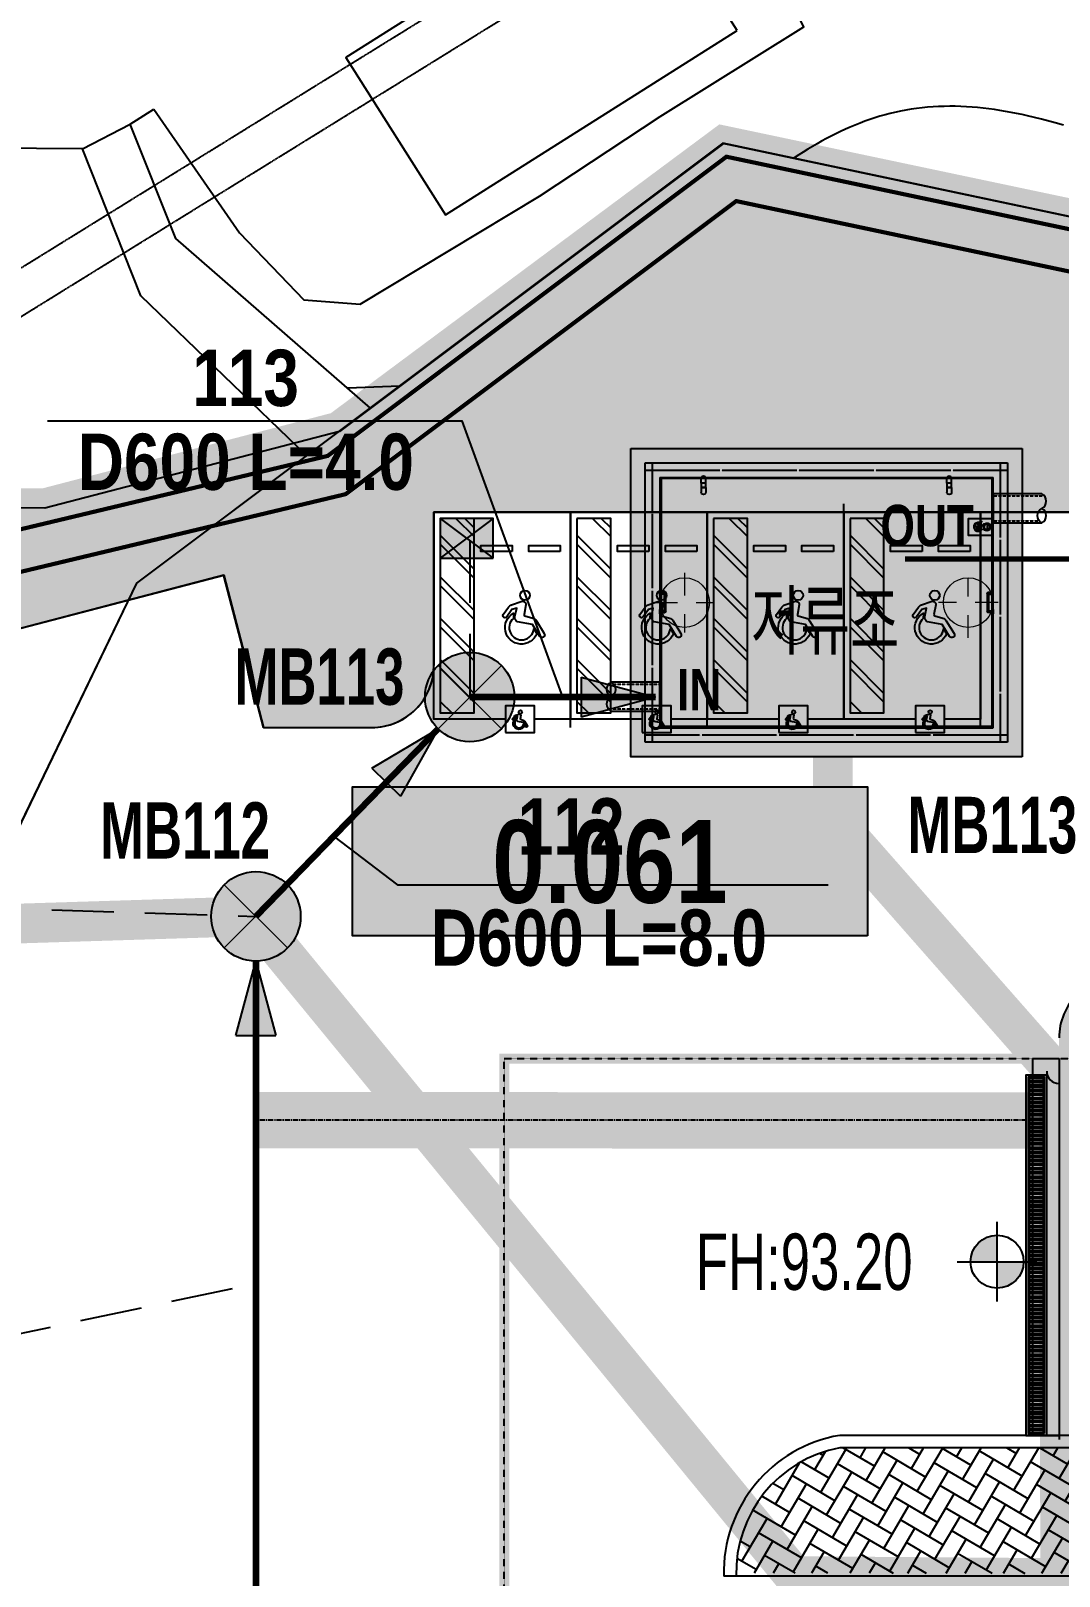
# Model space of a CAD drawing. Header units: inches. Extents: x 7998 to 323252, y 7981 to 229604.
# Drawn here: x 78235 to 103070, y 142182 to 179509 of the extents above; entities that cross this region are included whole.
import ezdxf
from ezdxf.enums import TextEntityAlignment as Align
from ezdxf.lldxf.tags import DXFTag
from ezdxf.xclip import XClip

# ---------------------------------------------------------------- set-up
doc = ezdxf.new("R2010")
doc.units = ezdxf.units.IN
doc.header["$MEASUREMENT"] = 0
doc.header["$XCLIPFRAME"] = 0
for name, pattern in [('ACAD_ISO07W100', [3, 0, -3]), ('CEN', [62, 60, -1, 0, -1]), ('CENTER', [2, 1.25, -0.25, 0.25, -0.25]), ('CENTER2', [1.125, 0.75, -0.125, 0.125, -0.125]), ('DASHED', [0.75, 0.5, -0.25]), ('DASHED2', [0.375, 0.25, -0.125]), ('HID', [2, 1.1, -0.9]), ('HIDDENX2', [0.75, 0.5, -0.25]), ('PHANTOM', [25, 20, -1, 1, -1, 1, -1]), ('XREF_BASE$0$HID', [2, 1.1, -0.9]), ('XREF_BASE$0$HIDDEN', [0.375, 0.25, -0.125])]:
    doc.linetypes.add(name, pattern=pattern)
for name, color, linetype in [('-00 기호-관보호공D200-우수', 7, 'Continuous'), ('-00 기호-우수-U형플륨관D200', 4, 'Continuous'), ('-00 기호-우수-설비관(RD)', 3, 'HIDDENX2'), ('CD_BASIN AREA', 30, 'Continuous'), ('CD_BASIN AREA_TEXT', 240, 'Continuous'), ('CD_BOX', 130, 'Continuous'), ('CD_MH_D1200', 100, 'Continuous'), ('CD_MH_TEXT', 100, 'Continuous'), ('CD_PIPE_TEXT', 93, 'Continuous'), ('CD_PIPE_흄관', 100, 'Continuous'), ('CD_R GULLY', 90, 'Continuous'), ('CD_SUBDRAIN PIPE D200', 55, 'CENTER'), ('CD_SUBDRAIN PIPE D250', 50, 'DASHED'), ('CD_TRENCH AxA(무소음)', 90, 'Continuous'), ('CE_PROPERTY LINE', 2, 'PHANTOM'), ('CE_SITE_FH', 170, 'Continuous'), ('CE_UNDER_LINE', 7, 'Continuous'), ('CEN', 1, 'CEN'), ('CON', 2, 'Continuous'), ('dasco-ceraco', 7, 'Continuous'), ('fin-5', 6, 'Continuous'), ('HID', 3, 'HID'), ('XREF_BASE$0$0-녹지', 71, 'Continuous'), ('XREF_BASE$0$1-1CON', 35, 'Continuous'), ('XREF_BASE$0$1-HY', 8, 'Continuous'), ('XREF_BASE$0$1-ROAD', 1, 'Continuous'), ('XREF_BASE$0$1-건물', 241, 'Continuous'), ('XREF_BASE$0$1-배수관', 134, 'XREF_BASE$0$HIDDEN'), ('XREF_BASE$0$A-FLOR-PFIX', 6, 'Continuous'), ('XREF_BASE$0$A-SITE-CIRC', 95, 'Continuous'), ('XREF_BASE$0$A-조적해치', 8, 'Continuous'), ('XREF_BASE$0$base$0$base$0$WID', 4, 'Continuous'), ('XREF_BASE$0$CAR', 7, 'Continuous'), ('XREF_BASE$0$p', 6, 'Continuous'), ('XREF_BASE$0$WID', 4, 'Continuous'), ('XREF_BASE$0$사업부지', 7, 'Continuous'), ('XREF_BASE$0$절토옹벽', 2, 'Continuous'), ('XREF_BASE$0$지상1층 평면도$0$A-PK', 6, 'Continuous'), ('XREF_BASE$0$지하2층외벽선', 6, 'Continuous'), ('저류조', 7, 'Continuous'), ('중심선', 6, 'CENTER2')]:
    doc.layers.add(name, color=color, linetype=linetype)
for name, color, linetype, lineweight in [('AR-TEXT', 7, 'Continuous', 0), ('CE_FH_TEXT', 130, 'Continuous', 20), ('배관', 6, 'Continuous', 0)]:
    doc.layers.add(name, color=color, linetype=linetype, lineweight=lineweight)
doc.styles.get("Standard").update_dxf_attribs({"font": 'txt', "bigfont": 'whgtxt.shx'})
doc.styles.add('나눔고딕B', font='나눔고딕BOLD.TTF')
doc.styles.add('나눔고딕N', font='나눔고딕.TTF')
doc.styles.add('휴먼엑스포', font='HMFMMUEX.TTC')
tags = doc.linetypes.add('HIDDEN2', pattern=[4.7625, 3.175, -1.5875]).pattern_tags.tags
tags[6:7] = [DXFTag(74, 4), DXFTag(75, 0), DXFTag(340, '0'), DXFTag(46, 1.0), DXFTag(50, 0.0), DXFTag(44, 0.0), DXFTag(45, 0.0)]
tags[4:5] = [DXFTag(74, 4), DXFTag(75, 0), DXFTag(340, '0'), DXFTag(46, 1.0), DXFTag(50, 0.0), DXFTag(44, 0.0), DXFTag(45, 0.0)]
doc.linetypes.add('U', pattern='A,0.5,-0.0645,["U",휴먼엑스포,S=0.4,R=0,X=0,Y=-0.2],-0.4355,0.25', length=1.25)
doc.dimstyles.new('ISO-25', dxfattribs={"dimtxt": 2.5, "dimasz": 2.5, "dimexe": 1.25, "dimexo": 0.625, "dimtad": 1, "dimtxsty": 'Standard', "dimcen": 2.5, "dimadec": 0, "dimazin": 0, "dimtfac": 1, "dimtmove": 0, "dimatfit": 3, "dimfxl": 1, "dimarcsym": 0})

# ---------------------------------------------------------------- blocks, each defined once
blk = doc.blocks.new('*U33')
at = {"color": 8}
for p, q in [((-86, -57), (-86, 57)), ((-86, 57), (29, 57)), ((-86, -57), (29, -57))]:
    blk.add_line(p, q, dxfattribs=at)
blk.add_arc((29, 0), 57.1, 270, 90, dxfattribs=at)
blk = doc.blocks.new('A$C13223DD5')
at = {"layer": 'dasco-ceraco', "color": 8}
for p, q in [((30, 140), (30, 20)), ((490, 40), (50, 40)), ((50, 0), (490, 0)), ((70, 40), (70, 140)), ((470, 40), (470, 140)), ((510, 140), (510, 20))]:
    blk.add_line(p, q, dxfattribs=at)
for points in [[(0, 144), (0, 140), (100, 140), (100, 144)], [(540, 144), (540, 140), (440, 140), (440, 144)]]:
    blk.add_lwpolyline(points, close=True, dxfattribs=at)
for centre in [(50, 20), (490, 20)]:
    blk.add_circle(centre, 20, dxfattribs=at)
blk = doc.blocks.new('A$C16290B92')
at = {"layer": '배관', "color": 8}
for p, q in [((58, 72), (63, 72)), ((65, 66), (65, 70)), ((69, 62), (69, 70)), ((83, 72), (71, 72)), ((85, 36), (85, 70)), ((85, 45), (85, 65)), ((85, 65), (85, 45)), ((95, 55), (85, 55)), ((86, 66), (94, 66)), ((86, 44), (94, 44)), ((95, 65), (95, 45)), ((95, 61), (98, 61)), ((95, 60), (99, 60)), ((95, 50), (99, 50)), ((95, 49), (98, 49)), ((98, 61), (98, 49)), ((99, 60), (98, 61)), ((98, 49), (99, 50)), ((99, 51), (143, 84)), ((99, 60), (99, 50)), ((137, 10), (301, 10)), ((137, -10), (137, 10)), ((140, 64), (140, 65)), ((158, 10), (142, 10)), ((155, 79), (154, 79)), ((160, -10), (160, 10)), ((184, 10), (184, 52)), ((252, 54), (186, 54)), ((207, -10), (207, 10)), ((231, -10), (231, 10)), ((254, 10), (254, 52)), ((278, -10), (278, 10)), ((280, 10), (296, 10)), ((301, -10), (301, 10)), ((58, -72), (63, -72)), ((65, -66), (65, -70)), ((69, -68), (65, -68)), ((69, -62), (69, -70)), ((83, -72), (71, -72)), ((85, -36), (85, -70)), ((85, -65), (85, -45)), ((85, -45), (85, -65)), ((95, -55), (85, -55)), ((86, -44), (94, -44)), ((86, -66), (94, -66)), ((95, -65), (95, -45)), ((95, -49), (98, -49)), ((95, -50), (99, -50)), ((95, -60), (99, -60)), ((95, -61), (98, -61)), ((98, -49), (99, -50)), ((98, -61), (98, -49)), ((99, -60), (98, -61)), ((99, -60), (99, -50)), ((122, -119), (119, -123)), ((126, -129), (119, -123)), ((122, -134), (119, -138)), ((122, -134), (119, -137)), ((121, -134), (119, -137)), ((122, -134), (119, -137)), ((121, -134), (119, -137)), ((121, -134), (119, -137)), ((122, -134), (120, -138)), ((122, -134), (120, -138)), ((122, -134), (120, -138)), ((125, -127), (121, -133)), ((122, -134), (121, -133)), ((124, -135), (121, -139)), ((123, -135), (121, -139)), ((123, -135), (121, -139)), ((123, -135), (121, -139)), ((123, -135), (121, -139)), ((123, -135), (121, -138)), ((123, -135), (121, -138)), ((129, -124), (122, -119)), ((132, -121), (122, -134)), ((132, -121), (122, -135)), ((124, -135), (122, -139)), ((124, -136), (122, -135)), ((124, -136), (122, -139)), ((125, -136), (122, -140)), ((125, -136), (123, -140)), ((125, -136), (123, -140)), ((125, -136), (123, -140)), ((125, -136), (123, -140)), ((125, -136), (123, -140)), ((125, -137), (123, -140)), ((126, -137), (123, -140)), ((133, -122), (124, -136)), ((134, -122), (124, -136)), ((126, -137), (124, -136)), ((126, -137), (124, -141)), ((126, -137), (124, -140)), ((126, -137), (124, -141)), ((127, -137), (124, -141)), ((127, -138), (125, -142)), ((127, -138), (125, -142)), ((127, -138), (125, -141)), ((127, -138), (125, -141)), ((127, -138), (125, -141)), ((127, -138), (125, -141)), ((135, -123), (126, -137)), ((135, -123), (126, -137)), ((128, -138), (126, -137)), ((130, -120), (128, -123)), ((137, -125), (128, -138)), ((143, -100), (130, -120)), ((130, -120), (137, -125)), ((137, -10), (301, -10)), ((151, -105), (137, -125)), ((141, -99), (152, -106)), ((158, -10), (142, -10)), ((142, -97), (153, -105)), ((156, -82), (144, -99)), ((163, -88), (152, -104)), ((177, -49), (154, -81)), ((154, -81), (165, -89)), ((188, -56), (165, -89)), ((280, -10), (296, -10))]:
    blk.add_line(p, q, dxfattribs=at)
for points in [[(-44, 44), (-40, 56), (-50, 66), (-62, 62), (-66, 50), (-56, 40)], [(44, 44), (40, 56), (50, 66), (62, 62), (66, 50), (56, 40)], [(149, 74), (154, 73), (156, 67), (152, 63), (146, 65), (145, 70)], [(150, -6), (145, -3), (145, 3), (150, 6), (155, 3), (155, -3)], [(293, 70), (292, 65), (286, 63), (282, 67), (284, 73), (289, 74)], [(288, -6), (293, -3), (293, 3), (288, 6), (283, 3), (283, -3)], [(-44, -44), (-56, -40), (-66, -50), (-62, -62), (-50, -66), (-40, -56)], [(44, -44), (56, -40), (66, -50), (62, -62), (50, -66), (40, -56)], [(145, -70), (146, -65), (152, -63), (156, -67), (154, -73), (149, -74)], [(170, -47), (166, -46), (165, -42), (168, -39), (172, -40), (173, -44)], [(198, -66), (194, -65), (192, -61), (195, -58), (200, -59), (201, -63)], [(289, -74), (284, -73), (282, -67), (286, -63), (292, -65), (293, -70)]]:
    blk.add_lwpolyline(points, close=True, dxfattribs=at)
for centre, radius in [((-53, 53), 11.3), ((53, 53), 11.3), ((150, 69), 4.92), ((150, 0), 4.82), ((249, 49), 1), ((288, 69), 4.92), ((288, 0), 4.82), ((-53, -53), 11.3), ((53, -53), 11.3), ((150, -69), 4.92), ((251, -46), 29.8), ((288, -69), 4.92)]:
    blk.add_circle(centre, radius, dxfattribs=at)
for centre, radius, start, end in [((0, 0), 92.5, 29.0021, 331.4189), ((0, 0), 92.5, 208.5811, 150.9979), ((63, 70), 2, 0, 90), ((71, 70), 2, 90, 180), ((83, 70), 2, 0, 90), ((86, 65), 1, 90, 180), ((86, 45), 1, 180, 270), ((94, 65), 1, 0, 90), ((94, 45), 1, 270, 0), ((219, 0), 95.5, 144.5468, 216.4854), ((219, 0), 85.5, 293.6268, 230.7472), ((219, 0), 114, 299.7267, 135.7609), ((143, 69), 5, 137.796, 225), ((219, 0), 108, 132.204, 137.796), ((136, 59), 7, 324.5468, 45), ((142, 8), 2, 90, 131.4096), ((211, -8), 114, 92.4407, 126.2402), ((150, 76), 5, 45, 132.204), ((160, 83), 7, 225, 305.4532), ((158, 8), 2, 48.5904, 90), ((219, 0), 95.5, 53.5146, 125.4532), ((186, 52), 2, 90, 180), ((214, 0), 106, 64.8408, 94.2798), ((219, 0), 105, 48.7462, 78.9687), ((252, 52), 2, 0, 90), ((215, 4), 102, 47.0713, 64.845), ((279, 81), 5, 233.5146, 307.7526), ((280, 8), 2, 90, 131.4096), ((288, 69), 10, 322.2474, 127.7526), ((300, 60), 5, 142.2474, 216.4854), ((219, 0), 95.5, 323.5146, 36.4854), ((296, 8), 2, 48.5904, 90), ((215, 4), 102, 19.7345, 36.7903), ((219, 0), 105, 318.7462, 41.2538), ((219, 5), 97.9, 334.6195, 19.7392), ((63, -70), 2, 270, 0), ((71, -70), 2, 180, 270), ((83, -70), 2, 270, 0), ((90, -44), 5, 93.333, 180), ((86, -45), 1, 90, 180), ((86, -65), 1, 180, 270), ((85, 42), 81, 273.333, 301.6695), ((94, -45), 1, 0, 90), ((94, -65), 1, 270, 0), ((219, 0), 114, 198.0606, 232.6052), ((219, 0), 105, 197.7543, 221.2538), ((150, -69), 10, 142.2474, 307.7526), ((142, -8), 2, 228.5904, 270), ((138, -60), 5, 322.2474, 36.4854), ((219, 0), 105, 228.7462, 232.3823), ((159, -81), 5, 102.6148, 127.7526), ((219, 0), 114, 237.2902, 249.6753), ((158, -8), 2, 270, 311.4096), ((169, -43), 8, 75.152, 214.848), ((135, -66), 33, 16.0392, 34.848), ((219, 0), 105, 237.4692, 251.4564), ((183, -52), 16.5, 196.0392, 211.4615), ((219, 0), 95.5, 239.1924, 252.3009), ((179, -3), 33, 255.152, 273.9608), ((183, -52), 7.93, 292.1116, 178.2955), ((219, 0), 85.5, 239.6598, 253.1408), ((183, -52), 6.64, 325.2068, 145.2068), ((183, -52), 16.5, 258.9456, 273.9608), ((219, 0), 114, 249.6753, 299.7267), ((183, -52), 16.5, 16.0392, 93.9608), ((186, -102), 33, 75.152, 93.9608), ((219, 0), 105, 251.4564, 298.9518), ((219, 0), 95.5, 252.2964, 296.9271), ((197, -62), 8, 255.152, 34.848), ((219, 0), 85.5, 253.1408, 293.6268), ((230, -39), 33, 196.0392, 214.848), ((219, 0), 95.5, 296.9271, 306.4854), ((219, 0), 105, 298.9518, 311.2538), ((279, -81), 5, 52.2474, 126.4854), ((280, -8), 2, 228.5904, 270), ((288, -69), 10, 232.2474, 37.7526), ((300, -60), 5, 143.5146, 217.7526), ((296, -8), 2, 270, 311.4096), ((223, 3), 93.9, 328.6748, 334.6245)]:
    blk.add_arc(centre, radius, start, end, dxfattribs=at)
at = {"layer": '중심선', "color": 8, "ltscale": 3}
for p, q in [((-71, 71), (-36, 36)), ((0, -98), (0, 99)), ((71, 71), (36, 36)), ((163, 56), (141, 78)), ((219, -129), (219, 130)), ((299, 80), (275, 56)), ((-36, -36), (-71, -71)), ((36, -36), (71, -71)), ((163, -56), (139, -80)), ((299, -80), (275, -56))]:
    blk.add_line(p, q, dxfattribs=at)
for start, end in [(36.7247, 323.841), (216.159, 143.2753)]:
    blk.add_arc((0, 0), 75, start, end, dxfattribs=at)
blk = doc.blocks.new('G$CE4F914FE')
at = {"color": 8, "linetype": 'HIDDENX2', "ltscale": 10}
for p, q in [((9561, 6300), (10802, 6300)), ((9561, 5700), (10677, 5700)), ((1511, 1750), (395, 1750)), ((1511, 1150), (270, 1150))]:
    blk.add_line(p, q, dxfattribs=at)
at = {"color": 8}
for points in [[(2511, 6606), (2511, 6506), (2625, 6506), (2625, 6606)], [(8447, 6606), (8447, 6506), (8561, 6506), (8561, 6606)]]:
    blk.add_lwpolyline(points, close=True, dxfattribs=at)
at = {"color": 8, "ltscale": 30}
for points in [[(10739, 5650, -0.613629), (10739, 6000, 0.613629), (10739, 6350), (9561, 6350), (9561, 5650), (10739, 5650, 0.613629), (10739, 6000)], [(333, 1800, -0.613629), (333, 1450, 0.613629), (333, 1100), (1511, 1100), (1511, 1800), (333, 1800, 0.613629), (333, 1450)]]:
    blk.add_lwpolyline(points, format="xyb", dxfattribs=at)
at = {"layer": 'AR-TEXT', "color": 8, "linetype": 'HID', "ltscale": 500}
for points in [[(2111, 4445), (2111, 3005)], [(8961, 2873), (8961, 4313)], [(1391, 3725), (2831, 3725)], [(9681, 3725), (8241, 3725)]]:
    blk.add_lwpolyline(points, dxfattribs=at)
at = {"layer": 'AR-TEXT', "color": 8}
for centre in [(2111, 3725), (8961, 3725)]:
    blk.add_circle(centre, 600, dxfattribs=at)
at = {"layer": 'CEN', "color": 8, "ltscale": 30}
for p, q in [((1336, 350), (1336, 7100)), ((9736, 7100), (9736, 350)), ((1161, 6925), (9911, 6925)), ((9911, 525), (1161, 525))]:
    blk.add_line(p, q, dxfattribs=at)
at = {"layer": 'CON', "color": 8}
for p, q in [((811, 7450), (10261, 7450)), ((1161, 7100), (9911, 7100)), ((1161, 350), (1161, 7100)), ((9911, 7100), (9911, 350)), ((10261, 7450), (10261, 0)), ((1511, 6750), (1511, 700)), ((1511, 6750), (9561, 6750)), ((9561, 700), (9561, 6750)), ((1511, 700), (9561, 700)), ((9911, 350), (1161, 350))]:
    blk.add_line(p, q, dxfattribs=at)
blk.add_lwpolyline([(10261, 0), (811, 0), (811, 7450)], dxfattribs=at)
blk.add_lwpolyline([(9561, 5350), (9561, 5750), (8961, 5750), (8961, 5350)], close=True, dxfattribs=at)
at = {"layer": 'fin-5', "color": 8}
for p, q in [((9531, 6720), (1541, 6720)), ((1541, 6720), (1541, 730)), ((9531, 6720), (9531, 730)), ((9531, 730), (1541, 730))]:
    blk.add_line(p, q, dxfattribs=at)
at = {"layer": 'HID', "color": 8}
for p, q in [((9546, 6735), (1526, 6735)), ((1526, 6735), (1526, 715)), ((9546, 6735), (9546, 715)), ((9546, 715), (1526, 715))]:
    blk.add_line(p, q, dxfattribs=at)
at = {"color": 8}
for name, p, rotation in [('*U33', (2568, 6692), 90), ('*U33', (8504, 6692), 90), ('A$C16290B92', (9418, 5553), 180)]:
    blk.add_blockref(name, p, dxfattribs=dict(at, rotation=rotation))
at = {"color": 8, "xscale": -1}
for p, rotation in [((2568, 6420), 89.99999999999966), ((8504, 6420), 89.99999999999967)]:
    blk.add_blockref('*U33', p, dxfattribs=dict(at, rotation=rotation))
at = {"layer": 'CON', "color": 8}
for p, rotation in [((1655, 3455), 90), ((9417, 3995), 270)]:
    blk.add_blockref('A$C13223DD5', p, dxfattribs=dict(at, rotation=rotation))
blk = doc.blocks.new('A$C0F382D38')
at = {"layer": '저류조', "linetype": 'ByBlock'}
h = blk.add_hatch(color=254, dxfattribs=at)
h.dxf.hatch_style = 1
h.paths.add_polyline_path([(763, 0), (763, 7450), (10213, 7450), (10213, 0)])
at = {"layer": 'CON', "color": 8}
blk.add_blockref('G$CE4F914FE', (-47, 0), dxfattribs=at)
blk = doc.blocks.new('XREF_BASE$0$주차라인-장애인-R01')
at = {"layer": 'XREF_BASE$0$CAR', "color": 8}
for p, q in [((530, -150), (970, -590)), ((742, -150), (970, -378)), ((150, -558), (970, -1378)), ((150, -770), (970, -1590)), ((150, -1558), (970, -2378)), ((150, -1770), (970, -2590)), ((150, -2558), (970, -3378)), ((150, -2770), (970, -3590)), ((150, -3558), (970, -4378)), ((150, -3770), (970, -4590)), ((150, -4570), (430, -4850))]:
    blk.add_line(p, q, dxfattribs=at)
blk.add_lwpolyline([(1730, -5000), (0, -5000), (0, 0), (3300, 0), (3300, -5000), (2430, -5000)], dxfattribs=at)
for points in [[(150, -150), (150, -4850), (970, -4850), (970, -150)], [(1890, -950), (1130, -950), (1130, -800), (1890, -800)], [(3050, -950), (2290, -950), (2290, -800), (3050, -800)], [(1730, -5325), (2430, -5325), (2430, -4675), (1730, -4675)]]:
    blk.add_lwpolyline(points, close=True, dxfattribs=at)
for points in [[(2178, -2471, 0.388389), (2199, -2505), (2388, -2558, -0.187281), (2475, -2624), (2666, -2930, -1), (2555, -2999), (2378, -2714), (2019, -2645, -0.350429), (1955, -2523), (1998, -2314), (1885, -2350), (1757, -2529, -1), (1675, -2470), (1802, -2293, -0.152612), (1874, -2239), (2109, -2155, -0.545899), (2222, -2234)], [(1918, -2565, 1.468507), (2410, -2817), (2484, -2933, -1.426209), (1923, -2440)], [(2080, -4990, 0.388389), (2087, -5002), (2155, -5021, -0.187281), (2187, -5045), (2255, -5155, -1), (2216, -5180), (2152, -5077), (2023, -5053, -0.350429), (1999, -5009), (2015, -4933), (1974, -4946), (1928, -5011, -1), (1899, -4990), (1945, -4926, -0.152612), (1970, -4906), (2055, -4876, -0.545899), (2096, -4905)], [(1986, -5024, 1.468507), (2163, -5114), (2190, -5156, -1.426209), (1988, -4979)]]:
    blk.add_lwpolyline(points, format="xyb", close=True, dxfattribs=at)
for centre, radius in [((2198, -2009), 118), ((2087, -4824), 42.4)]:
    blk.add_circle(centre, radius, dxfattribs=at)
blk = doc.blocks.new('XREF_BASE$0$G$C0DE8C9DA')
at = {"layer": 'XREF_BASE$0$A-FLOR-PFIX', "color": 8}
for points in [[(8600, 18700), (8600, 27400), (8100, 27400), (8100, 18700)], [(8550, 18750), (8550, 27350), (8150, 27350), (8150, 18750)], [(8520, 27265), (8520, 27315), (8180, 27315), (8180, 27265)], [(8520, 27165), (8520, 27215), (8180, 27215), (8180, 27165)], [(8520, 27065), (8520, 27115), (8180, 27115), (8180, 27065)], [(8520, 26965), (8520, 27015), (8180, 27015), (8180, 26965)], [(8520, 26865), (8520, 26915), (8180, 26915), (8180, 26865)], [(8520, 26765), (8520, 26815), (8180, 26815), (8180, 26765)], [(8520, 26665), (8520, 26715), (8180, 26715), (8180, 26665)], [(8520, 26565), (8520, 26615), (8180, 26615), (8180, 26565)], [(8520, 26465), (8520, 26515), (8180, 26515), (8180, 26465)], [(8520, 26365), (8520, 26415), (8180, 26415), (8180, 26365)], [(8520, 26265), (8520, 26315), (8180, 26315), (8180, 26265)], [(8520, 26165), (8520, 26215), (8180, 26215), (8180, 26165)], [(8520, 26065), (8520, 26115), (8180, 26115), (8180, 26065)], [(8520, 25965), (8520, 26015), (8180, 26015), (8180, 25965)], [(8520, 25865), (8520, 25915), (8180, 25915), (8180, 25865)], [(8520, 25765), (8520, 25815), (8180, 25815), (8180, 25765)], [(8520, 25665), (8520, 25715), (8180, 25715), (8180, 25665)], [(8520, 25565), (8520, 25615), (8180, 25615), (8180, 25565)], [(8520, 25465), (8520, 25515), (8180, 25515), (8180, 25465)], [(8520, 25365), (8520, 25415), (8180, 25415), (8180, 25365)], [(8520, 25265), (8520, 25315), (8180, 25315), (8180, 25265)], [(8520, 25165), (8520, 25215), (8180, 25215), (8180, 25165)], [(8520, 25065), (8520, 25115), (8180, 25115), (8180, 25065)], [(8520, 24965), (8520, 25015), (8180, 25015), (8180, 24965)], [(8520, 24865), (8520, 24915), (8180, 24915), (8180, 24865)], [(8520, 24765), (8520, 24815), (8180, 24815), (8180, 24765)], [(8520, 24665), (8520, 24715), (8180, 24715), (8180, 24665)], [(8520, 24565), (8520, 24615), (8180, 24615), (8180, 24565)], [(8520, 24465), (8520, 24515), (8180, 24515), (8180, 24465)], [(8520, 24365), (8520, 24415), (8180, 24415), (8180, 24365)], [(8520, 24265), (8520, 24315), (8180, 24315), (8180, 24265)], [(8520, 24165), (8520, 24215), (8180, 24215), (8180, 24165)], [(8520, 24065), (8520, 24115), (8180, 24115), (8180, 24065)], [(8520, 23965), (8520, 24015), (8180, 24015), (8180, 23965)], [(8520, 23865), (8520, 23915), (8180, 23915), (8180, 23865)], [(8520, 23765), (8520, 23815), (8180, 23815), (8180, 23765)], [(8520, 23665), (8520, 23715), (8180, 23715), (8180, 23665)], [(8520, 23565), (8520, 23615), (8180, 23615), (8180, 23565)], [(8520, 23465), (8520, 23515), (8180, 23515), (8180, 23465)], [(8520, 23365), (8520, 23415), (8180, 23415), (8180, 23365)], [(8520, 23265), (8520, 23315), (8180, 23315), (8180, 23265)], [(8520, 23165), (8520, 23215), (8180, 23215), (8180, 23165)], [(8520, 23065), (8520, 23115), (8180, 23115), (8180, 23065)], [(8520, 22965), (8520, 23015), (8180, 23015), (8180, 22965)], [(8520, 22865), (8520, 22915), (8180, 22915), (8180, 22865)], [(8520, 22765), (8520, 22815), (8180, 22815), (8180, 22765)], [(8520, 22665), (8520, 22715), (8180, 22715), (8180, 22665)], [(8520, 22565), (8520, 22615), (8180, 22615), (8180, 22565)], [(8520, 22465), (8520, 22515), (8180, 22515), (8180, 22465)], [(8520, 22365), (8520, 22415), (8180, 22415), (8180, 22365)], [(8520, 22265), (8520, 22315), (8180, 22315), (8180, 22265)], [(8520, 22165), (8520, 22215), (8180, 22215), (8180, 22165)], [(8520, 22065), (8520, 22115), (8180, 22115), (8180, 22065)], [(8520, 21965), (8520, 22015), (8180, 22015), (8180, 21965)], [(8520, 21865), (8520, 21915), (8180, 21915), (8180, 21865)], [(8520, 21765), (8520, 21815), (8180, 21815), (8180, 21765)], [(8520, 21665), (8520, 21715), (8180, 21715), (8180, 21665)], [(8520, 21565), (8520, 21615), (8180, 21615), (8180, 21565)], [(8520, 21465), (8520, 21515), (8180, 21515), (8180, 21465)], [(8520, 21365), (8520, 21415), (8180, 21415), (8180, 21365)], [(8520, 21265), (8520, 21315), (8180, 21315), (8180, 21265)], [(8520, 21165), (8520, 21215), (8180, 21215), (8180, 21165)], [(8520, 21065), (8520, 21115), (8180, 21115), (8180, 21065)], [(8520, 20965), (8520, 21015), (8180, 21015), (8180, 20965)], [(8520, 20865), (8520, 20915), (8180, 20915), (8180, 20865)], [(8520, 20765), (8520, 20815), (8180, 20815), (8180, 20765)], [(8520, 20665), (8520, 20715), (8180, 20715), (8180, 20665)], [(8520, 20565), (8520, 20615), (8180, 20615), (8180, 20565)], [(8520, 20465), (8520, 20515), (8180, 20515), (8180, 20465)], [(8520, 20365), (8520, 20415), (8180, 20415), (8180, 20365)], [(8520, 20265), (8520, 20315), (8180, 20315), (8180, 20265)], [(8520, 20165), (8520, 20215), (8180, 20215), (8180, 20165)], [(8520, 20065), (8520, 20115), (8180, 20115), (8180, 20065)], [(8520, 19965), (8520, 20015), (8180, 20015), (8180, 19965)], [(8520, 19865), (8520, 19915), (8180, 19915), (8180, 19865)], [(8520, 19765), (8520, 19815), (8180, 19815), (8180, 19765)], [(8520, 19665), (8520, 19715), (8180, 19715), (8180, 19665)], [(8520, 19565), (8520, 19615), (8180, 19615), (8180, 19565)], [(8520, 19465), (8520, 19515), (8180, 19515), (8180, 19465)], [(8520, 19365), (8520, 19415), (8180, 19415), (8180, 19365)], [(8520, 19265), (8520, 19315), (8180, 19315), (8180, 19265)], [(8520, 19165), (8520, 19215), (8180, 19215), (8180, 19165)], [(8520, 19065), (8520, 19115), (8180, 19115), (8180, 19065)], [(8520, 18965), (8520, 19015), (8180, 19015), (8180, 18965)], [(8520, 18865), (8520, 18915), (8180, 18915), (8180, 18865)], [(8520, 18765), (8520, 18815), (8180, 18815), (8180, 18765)]]:
    blk.add_lwpolyline(points, close=True, dxfattribs=at)
at = {"layer": 'XREF_BASE$0$A-SITE-CIRC', "color": 8}
blk.add_line((8600, 27500, 206000), (8600, 27500, 206000), dxfattribs=at)
at = {"layer": 'XREF_BASE$0$A-조적해치', "color": 8}
blk.add_arc((8900, 27500, 206000), 300, 180, 270, dxfattribs=at)
at = {"layer": 'XREF_BASE$0$WID', "color": 8}
blk.add_line((8900, 27200), (8900, 18600), dxfattribs=at)
blk = doc.blocks.new('XREF_BASE$0$XREF_BASE$0$A$C5E376D50')
at = {"layer": 'Defpoints', "color": 8, "linetype": 'Continuous', "flags": 128}
blk.add_lwpolyline([(360346, 223424), (363071, 246497), (359200, 258788), (354548, 315113), (347614, 310711), (345903, 311867), (339610, 313429), (331652, 314184), (323101, 318712), (307605, 318926), (287145, 316698), (275910, 312898), (273752, 317089), (262907, 326413), (241927, 330849), (227766, 320223), (223487, 311370)], dxfattribs=at)
blk = doc.blocks.new('XREF_BASE$0$A$C6A6F38D5')
h = blk.add_hatch(color=253)
h.dxf.hatch_style = 1
h.paths.add_polyline_path([(32023, 157745), (22390, 150517), (15641, 148904), (8102, 147102), (2662, 145802), (706, 145334), (6071, 124843), (7039, 125095), (1918, 144596), (8212, 146103), (8325, 146127), (15874, 147931), (22633, 149547), (22833, 149599), (32260, 156673), (52337, 152428), (62275, 143878), (62927, 144636), (52795, 153353)])
at = {"layer": 'Defpoints', "ltscale": 150, "flags": 128}
blk.add_lwpolyline([(97630, 146144), (77170, 143916), (65936, 140116), (63777, 144307), (52932, 153630), (31952, 158067), (22680, 151109), (15558, 149251), (11138, 149290), (8047, 147602), (383, 147572), (0, 146160), (5456, 125252), (7736, 116516), (9470, 109870), (12625, 104706), (13097, 96717), (11239, 88655), (7342, 76542), (7381, 64279)], dxfattribs=at)
at = {"layer": 'XREF_BASE$0$절토옹벽', "color": 8, "linetype": 'ByBlock', "ltscale": 5, "const_width": 100, "flags": 128}
for points in [[(62927, 144636), (52795, 153353), (32023, 157745), (22390, 150517), (15641, 148904), (8102, 147102), (4601, 146265), (723, 145338), (6071, 124843)], [(62275, 143878), (52337, 152428), (32260, 156673), (22824, 149593), (15874, 147931), (8222, 146103), (1918, 144596), (7039, 125095)]]:
    blk.add_lwpolyline(points, dxfattribs=at)
blk = doc.blocks.new('XREF_BASE$0$A$C55BF2D68')
at = {"layer": 'Defpoints', "color": 8, "elevation": 103000, "flags": 128}
for points in [[(26496, 158067), (12335, 147441), (8053, 138580), (3727, 126494), (0, 125252), (2280, 116516), (4014, 109870), (7169, 104706), (7641, 96717), (5783, 88655), (1886, 76542), (1925, 64279)], [(144915, 50641), (147641, 73715), (143769, 86006), (139117, 142330), (132183, 137929), (130472, 139085), (124179, 140647), (116221, 141402), (107671, 145930), (92175, 146144), (71714, 143916), (60480, 140116), (58322, 144307), (47476, 153630), (26496, 158067)]]:
    blk.add_lwpolyline(points, dxfattribs=at)
blk = doc.blocks.new('XREF_BASE', base_point=(0, 0))
at = {"layer": 'XREF_BASE$0$0-녹지'}
h = blk.add_hatch(color=254, dxfattribs=at)
h.dxf.hatch_style = 1
edge = h.paths.add_edge_path()
edge.add_arc((133461, 52569), 17500, 296.8893, 329.8113)
edge.add_arc((160256, 36981), 13500, 90.087, 149.8113, ccw=False)
edge.add_line((160236, 50481), (160682, 50481))
edge.add_line((160682, 50481), (160682, 45292))
edge.add_line((160682, 45292), (176682, 45301))
edge.add_line((176682, 45301), (184808, 50635))
edge.add_line((184808, 50635), (200764, 63591))
edge.add_line((200764, 63591), (200122, 64430))
edge.add_line((200122, 64430), (200872, 65038))
edge.add_line((200872, 65038), (200872, 68885))
edge.add_line((200872, 68885), (205269, 68885))
edge.add_line((205269, 68885), (205269, 81694))
edge.add_line((205269, 81694), (211599, 81694))
edge.add_line((211599, 81694), (211599, 91785))
edge.add_line((211599, 91785), (205269, 91785))
edge.add_line((205269, 91785), (205272, 127088))
edge.add_line((205272, 127088), (205069, 127088))
edge.add_line((205069, 127088), (205033, 155289))
edge.add_line((205033, 155289), (186237, 155289))
edge.add_line((186237, 155289), (179429, 160842))
edge.add_line((179429, 160842), (178797, 160068))
edge.add_line((178797, 160068), (185881, 154289))
edge.add_line((185881, 154289), (103072, 154288))
edge.add_line((103072, 154288), (103072, 154488))
edge.add_line((103072, 154488), (103072, 155188))
edge.add_arc((104572, 155188), 1500, 90, 180, ccw=False)
edge.add_line((104572, 156688), (118672, 156688))
edge.add_line((118672, 156688), (118672, 162688))
edge.add_line((118672, 162688), (118272, 162688))
edge.add_arc((118272, 164188), 1500, 180, 270, ccw=False)
edge.add_line((116772, 164188), (116772, 167888))
edge.add_line((116772, 167888), (87972, 167888))
edge.add_line((87972, 167888), (87972, 164188))
edge.add_arc((86472, 164188), 1500, 270, 360, ccw=False)
edge.add_line((86472, 162688), (83852, 162688))
edge.add_line((83852, 162688), (82894, 166371))
edge.add_line((82894, 166371), (66824, 162170))
edge.add_line((66824, 162170), (71408, 144597))
edge.add_arc((70442, 144340), 1000, 276.6298, 14.8497, ccw=False)
edge.add_arc((70010, 147750), 4437, 254.0004, 277.0886, ccw=False)
edge.add_line((68787, 143485), (70065, 143819))
edge.add_line((70065, 143819), (64960, 163338))
edge.add_line((64960, 163338), (71226, 164827))
edge.add_line((71226, 164827), (78886, 166667))
edge.add_line((78886, 166667), (85859, 168323))
edge.add_line((85859, 168323), (95266, 175399))
edge.add_line((95266, 175399), (115343, 171153))
edge.add_line((115343, 171153), (125281, 162604))
edge.add_line((125281, 162604), (125933, 163362))
edge.add_line((125933, 163362), (126135, 163596))
edge.add_line((126135, 163596), (126784, 163033))
edge.add_line((126784, 163033), (128945, 158845))
edge.add_line((128945, 158845), (140180, 162645))
edge.add_line((140180, 162645), (160640, 164873))
edge.add_line((160640, 164873), (176136, 164659))
edge.add_line((176136, 164659), (184686, 160131))
edge.add_line((184686, 160131), (192645, 159376))
edge.add_line((192645, 159376), (198937, 157814))
edge.add_line((198937, 157814), (200648, 156658))
edge.add_line((200648, 156658), (207583, 161059))
edge.add_line((207583, 161059), (212234, 104735))
edge.add_line((212234, 104735), (216106, 92444))
edge.add_line((216106, 92444), (213381, 69370))
edge.add_line((213381, 69370), (164803, 31697))
edge.add_line((164803, 31697), (164491, 35690))
edge.add_line((164491, 35690), (156725, 38010))
edge.add_line((156725, 38010), (156962, 44847))
edge.add_line((156962, 44847), (154690, 48543))
edge.add_line((154690, 48543), (151216, 39012))
edge.add_line((151216, 39012), (142817, 34754))
edge.add_line((142817, 34754), (141724, 30226))
edge.add_line((141724, 30226), (144803, 18729))
edge.add_line((144803, 18729), (138251, 19528))
edge.add_line((138251, 19528), (134150, 28629))
edge.add_line((134150, 28629), (125571, 33690))
edge.add_line((125571, 33690), (116093, 37925))
edge.add_line((116093, 37925), (103514, 45713))
edge.add_line((103514, 45713), (97837, 51675))
edge.add_line((97837, 51675), (95263, 54378))
edge.add_line((95263, 54378), (78650, 64680))
edge.add_line((78650, 64680), (74030, 71026))
edge.add_line((74030, 71026), (70390, 83008))
edge.add_line((70390, 83008), (70352, 95271))
edge.add_line((70352, 95271), (74248, 107384))
edge.add_line((74248, 107384), (76107, 115445))
edge.add_line((76107, 115445), (75634, 123435))
edge.add_line((75634, 123435), (72479, 128599))
edge.add_line((72479, 128599), (72371, 129016))
edge.add_arc((69656, 120961), 8500, 360, 71.3731, ccw=False)
edge.add_line((78156, 120961), (78156, 82685))
edge.add_arc((107656, 82685), 29500, 180, 238.204)
edge.add_line((92113, 57612), (124240, 37695))
edge.add_arc((133461, 52569), 17500, 238.204, 296.8893)
at = {"layer": 'XREF_BASE$0$사업부지', "linetype": 'Continuous'}
h = blk.add_hatch(dxfattribs=at)
h.set_pattern_fill('AR-HBONE', color=8, scale=100, angle=14.623, style=0)
h.set_pattern_definition([(59.62295331, (-152577679.6, -461611511.9), (-142.81125256, 547.36180552), [1200, -400]), (149.62295331, (-152577477.34, -461611166.83), (-142.81125256, 547.36180552), [1200, -400])])
edge = h.paths.add_edge_path()
edge.add_arc((-46783, 305626), 167876, 319.67, 322.33082, ccw=False)
edge.add_arc((10905, 259167), 93851, 314.07463, 318.49856, ccw=False)
edge.add_arc((10905, 259167), 93851, 310.12729, 314.07463, ccw=False)
edge.add_arc((10905, 259167), 93851, 304.12732, 310.12729, ccw=False)
edge.add_arc((71133, 170303), 13500, 124.1273, 194.1941)
edge.add_line((58045, 166992), (60466, 157715))
edge.add_line((60466, 157715), (62312, 150640))
edge.add_arc((72471, 153290), 10500, 194.623, 244.5476)
edge.add_arc((67314, 142455), 1500, 14.623, 64.5476, ccw=False)
edge.add_line((68766, 142834), (69037, 141792))
edge.add_arc((72471, 153290), 12000, 194.623, 253.3715, ccw=False)
edge.add_line((60860, 150261), (56593, 166615))
edge.add_line((56593, 166615), (56684, 166275))
edge.add_arc((71133, 170303), 15000, 124.1273, 195.5774, ccw=False)
edge.add_arc((10905, 259167), 92351, 304.12732, 310.12729)
edge.add_arc((10905, 259167), 92351, 310.12729, 314.07463)
edge.add_arc((10905, 259167), 92351, 314.07463, 318.48907)
edge.add_arc((-46783, 305626), 166376, 319.67529, 320.61331)
edge.add_arc((-46782, 305625), 166375, 320.61332, 320.99411)
edge.add_arc((87167, 197132), 6000, 100.2484, 140.9941, ccw=False)
at = {"layer": 'XREF_BASE$0$사업부지', "linetype": 'Continuous', "ltscale": 10}
h = blk.add_hatch(dxfattribs=at)
h.set_pattern_fill('AR-HBONE', color=8, scale=100, angle=14.6251, style=0)
h.set_pattern_definition([(59.62512505, (-197428128.22, -418529398.62), (-142.83199963, 547.356392), [1200, -400]), (149.62512505, (-197427925.96, -418529053.53), (-142.83199963, 547.356392), [1200, -400])])
h.paths.add_polyline_path([(144869, 142188), (144869, 145281), (138248, 145281), (138248, 142188)])
h.paths.add_polyline_path([(138248, 142188), (138248, 145281), (97774, 145288, 0.360494), (95271, 142268)])
at = {"color": 8}
for p, q in [((83852, 162688), (86472, 162688)), ((185672, 142188), (94972, 142188)), ((96672, 142188), (96672, 142188))]:
    blk.add_line(p, q, dxfattribs=at)
at = {"layer": 'Defpoints', "linetype": 'Continuous', "flags": 128}
blk.add_lwpolyline([(160644, 164875), (140184, 162647), (128949, 158847), (126791, 163038), (115945, 172361), (94966, 176798), (85693, 169840), (78571, 167982), (74151, 168021), (71060, 166333), (63397, 166303), (63014, 164891), (68470, 143983), (70749, 135247), (72484, 128601), (75639, 123437), (76111, 115448), (74252, 107386), (70356, 95272), (70394, 83010)], dxfattribs=at)
at = {"layer": 'XREF_BASE$0$0-녹지', "color": 8}
for points in [[(115343, 171153), (95266, 175399), (85859, 168323), (78886, 166667), (71226, 164827), (64960, 163338), (70065, 143819), (68787, 143485, 0.102261), (70578, 143350, 0.448243), (71410, 144589), (66824, 162170), (82894, 166371), (83852, 162688), (86472, 162688, 0.414214), (87972, 164188), (87972, 167888), (116772, 167888)], [(104572, 156688, 0.414214), (103072, 155188)]]:
    blk.add_lwpolyline(points, format="xyb", dxfattribs=at)
at = {"layer": 'XREF_BASE$0$1-1CON', "color": 8, "linetype": 'Continuous', "elevation": 91000}
blk.add_lwpolyline([(103182, 177235), (102981, 177293), (102648, 177382), (102311, 177462), (102178, 177492), (102045, 177520), (101911, 177546), (101778, 177570), (101643, 177593), (101509, 177613), (101374, 177631), (101239, 177647), (101104, 177661), (100969, 177673), (100834, 177682), (100699, 177689), (100564, 177693), (100429, 177694), (100295, 177692), (100161, 177688), (100027, 177681), (99894, 177671), (99761, 177658), (99629, 177641), (99497, 177621), (99242, 177576), (98989, 177518), (98867, 177487), (98745, 177453), (98623, 177416), (98503, 177376), (98383, 177334), (98264, 177289), (98146, 177242), (98028, 177192), (97911, 177140), (97795, 177086), (97679, 177030), (97564, 176972), (97450, 176912), (97337, 176851), (97225, 176787), (97113, 176722), (97002, 176656), (96892, 176588), (96783, 176519), (96674, 176449), (96657, 176437)], dxfattribs=at)
at = {"layer": 'XREF_BASE$0$1-HY', "color": 8}
for points in [[(81204, 177624), (83274, 174636), (84826, 173015), (86186, 172912), (90521, 175522), (93437, 177450), (96909, 179611), (96024, 181376), (93226, 184349), (89017, 188241), (85940, 193796), (83660, 196913), (82552, 199821), (81223, 204411)], [(87150, 170937), (85890, 170883)]]:
    blk.add_lwpolyline(points, dxfattribs=at)
at = {"layer": 'XREF_BASE$0$1-ROAD', "color": 8}
for points in [[(84898, 169247), (80892, 173119), (79483, 176669), (75031, 176700), (64446, 175880), (52552, 175898), (46618, 175521), (45109, 178900)], [(79483, 176669), (80632, 177260), (81204, 177624)], [(86440, 170404), (81737, 174502), (80632, 177260)]]:
    blk.add_lwpolyline(points, dxfattribs=at)
at = {"layer": 'XREF_BASE$0$1-건물', "color": 8}
blk.add_lwpolyline([(95293, 179523), (92888, 183327), (85842, 178873), (88247, 175069)], close=True, dxfattribs=at)
at = {"layer": 'XREF_BASE$0$1-배수관', "color": 8}
for p, q in [((65627, 166138), (96073, 184971)), ((67823, 166320), (96599, 184121))]:
    blk.add_line(p, q, dxfattribs=at)
at = {"layer": 'XREF_BASE$0$A-조적해치', "color": 8}
blk.add_line((183072, 145588), (97774, 145588), dxfattribs=at)
blk.add_arc((98338, 142269), 3367, 99.678, 181.3771, dxfattribs=at)
at = {"layer": 'XREF_BASE$0$base$0$base$0$WID', "color": 8}
for p, q in [((82894, 166371), (68841, 162688)), ((83852, 162688), (82897, 166352)), ((83852, 162688), (86472, 162688))]:
    blk.add_line(p, q, dxfattribs=at)
at = {"layer": 'XREF_BASE$0$WID', "color": 8}
for p, q in [((97872, 162888), (97872, 168088)), ((91272, 162688), (91272, 167888)), ((94572, 162688), (94572, 167888)), ((101172, 162688), (101172, 167888)), ((183072, 145288), (97774, 145288))]:
    blk.add_line(p, q, dxfattribs=at)
blk.add_lwpolyline([(116772, 167888), (87972, 167888), (87972, 164188)], dxfattribs=at)
for centre, radius, start, end in [((86472, 164188), 1500, 270, 0), ((98345, 142268), 3074, 100.7356, 181.4954)]:
    blk.add_arc(centre, radius, start, end, dxfattribs=at)
at = {"layer": 'XREF_BASE$0$지하2층외벽선', "color": 8, "linetype": 'XREF_BASE$0$HID'}
blk.add_lwpolyline([(194072, 69088), (105272, 69088), (105272, 78588), (89672, 78588), (89672, 154688), (144869, 154688), (144869, 142188), (185672, 142188), (185672, 127088), (205072, 127088), (205072, 80588), (194072, 69088)], dxfattribs=at)
ref = blk.add_blockref('XREF_BASE$0$XREF_BASE$0$A$C5E376D50', (-146978, -154052))
XClip(ref).set_block_clipping_path([(154965.4345864058, 162053.3751671459), (438965.4345861674, 383653.3751671459)])
at = {"color": 8}
blk.add_blockref('XREF_BASE$0$G$C0DE8C9DA', (94172, 126888), dxfattribs=at)
at = {"layer": 'XREF_BASE$0$p', "color": 8, "ltscale": 3}
for p in [(87972, 167888), (91272, 167888), (94572, 167888), (97872, 167888)]:
    blk.add_blockref('XREF_BASE$0$주차라인-장애인-R01', p, dxfattribs=at)
at = {"layer": 'XREF_BASE$0$절토옹벽'}
blk.add_blockref('XREF_BASE$0$A$C6A6F38D5', (63014, 18731), dxfattribs=at)
at = {"layer": 'XREF_BASE$0$지상1층 평면도$0$A-PK'}
blk.add_blockref('XREF_BASE$0$A$C55BF2D68', (68452, 18734, -103000), dxfattribs=at)
blk = doc.blocks.new('A$C3DCB3920')
at = {"layer": 'CD_R GULLY', "linetype": 'ByBlock'}
blk.add_hatch(color=255, dxfattribs=at).paths.add_polyline_path([(800, -600), (800, 600), (-800, 600), (-800, -600)])
blk.add_lwpolyline([(800, -600), (800, 600), (-800, 600), (-800, -600)], close=True, dxfattribs=at)
at = {"layer": 'CD_R GULLY', "color": 1, "linetype": 'ByBlock'}
for points in [[(800, 600), (-800, -600)], [(-800, 600), (800, -600)]]:
    blk.add_lwpolyline(points, dxfattribs=at)
blk = doc.blocks.new('_Open30 D')
at = {"linetype": 'ByBlock'}
blk.add_hatch(color=256, dxfattribs=at).paths.add_polyline_path([(-1, 0.268), (-1, -0.268), (0, 0)])
at = {"color": 0, "linetype": 'ByBlock', "lineweight": -2}
for p, q in [((-1, 0.268), (0, 0)), ((0, 0), (-1, -0.268))]:
    blk.add_line(p, q, dxfattribs=at)
at = {"linetype": 'ByBlock'}
blk.add_lwpolyline([(-1, 0.268), (-1, -0.268)], dxfattribs=at)
blk = doc.blocks.new('CD_MH_D1200')
at = {"layer": 'CD_MH_D1200'}
h = blk.add_hatch(color=255, dxfattribs=at)
edge = h.paths.add_edge_path()
edge.add_arc((0, 0), 1350, 0, 360)
at = {"layer": 'CD_MH_D1200', "color": 1, "lineweight": 20}
for points in [[(-955, 955), (955, -955)], [(-955, -955), (955, 955)]]:
    blk.add_lwpolyline(points, dxfattribs=at)
at = {"layer": 'CD_MH_D1200'}
blk.add_circle((0, 0), 1350, dxfattribs=at)
blk = doc.blocks.new('FH P')
at = {"layer": 'CE_SITE_FH', "lineweight": 25}
h = blk.add_hatch(color=256, dxfattribs=at)
h.paths.add_polyline_path([(0, 0), (0, 800, 0.414214), (-800, 0)])
h.paths.add_polyline_path([(800, 0), (0, 0), (0, -800, 0.414214)])
for points in [[(0, -1200), (0, 1200)], [(-1200, 0), (1200, 0)]]:
    blk.add_lwpolyline(points, dxfattribs=at)
blk.add_circle((0, 0), 800, dxfattribs=at)
blk = doc.blocks.new('FDGSG')
at = {"layer": 'CD_BOX', "linetype": 'ByBlock'}
h = blk.add_hatch(color=254, dxfattribs=at)
h.dxf.hatch_style = 1
h.paths.add_polyline_path([(7773, 0), (-7773, 0), (-7773, 4500), (7773, 4500)])
blk.add_lwpolyline([(7773, 0), (-7773, 0), (-7773, 4500), (7773, 4500)], close=True, dxfattribs=at)

msp = doc.modelspace()

# ---------------------------------------------------------------- linework, layer by layer
at = {"layer": '-00 기호-관보호공D200-우수', "linetype": 'ACAD_ISO07W100', "ltscale": 300, "const_width": 1360}
msp.add_lwpolyline([(83670, 153197), (102430, 153185)], dxfattribs=at)
at = {"layer": '-00 기호-우수-설비관(RD)', "linetype": 'DASHED', "ltscale": 2000, "const_width": 133}
msp.add_lwpolyline([(106011, 166753), (99345, 166753)], dxfattribs=at)
at = {"layer": 'CD_BASIN AREA', "linetype": 'DASHED', "ltscale": 10000, "const_width": 960, "flags": 128}
for points in [[(200609, 156702), (198963, 157813), (192670, 159372), (184711, 160122), (176158, 164645), (160662, 164851), (140203, 162611), (128970, 158805), (126810, 162995), (115959, 172313), (94977, 176737), (85691, 169834), (78569, 167976), (74138, 168017), (71058, 166327), (63392, 166294), (63009, 164883), (66120, 152932), (68499, 143908), (70783, 135173), (72511, 128528), (72521, 128528), (75679, 123366), (75733, 122475)], [(97606, 176234), (97606, 160460), (103087, 154230)], [(127472, 161710), (118687, 154239), (103087, 154230), (103092, 145230), (103094, 142134), (185707, 142180), (185715, 127079)], [(103094, 142134), (96670, 142182), (83596, 158122), (71693, 157751), (65298, 156082)]]:
    msp.add_lwpolyline(points, dxfattribs=at)
at = {"layer": 'CD_PIPE_TEXT', "color": 7}
for points in [[(78636, 170086), (88640, 170086), (91078, 163416)], [(97496, 158869), (87107, 158869), (85551, 160057)]]:
    msp.add_lwpolyline(points, dxfattribs=at)
at = {"layer": 'CD_SUBDRAIN PIPE D200', "ltscale": 100}
msp.add_lwpolyline([(102690, 153197), (83670, 153197)], dxfattribs=at)
at = {"layer": 'CD_SUBDRAIN PIPE D250', "ltscale": 3000}
for points in [[(88834, 167197), (88834, 163398)], [(70931, 162575), (71995, 158491), (83670, 158119)], [(72835, 146956), (83670, 149250)]]:
    msp.add_lwpolyline(points, dxfattribs=at)
at = {"layer": 'CD_TRENCH AxA(무소음)'}
for points in [[(102430, 154682), (102430, 145582)], [(102430, 154682), (103070, 154682)], [(103070, 154682), (103070, 145582)], [(102430, 145582), (103070, 145582)]]:
    msp.add_lwpolyline(points, dxfattribs=at)
at = {"layer": 'CD_TRENCH AxA(무소음)', "linetype": 'DASHED2', "ltscale": 3000, "const_width": 320}
msp.add_lwpolyline([(102750, 154682), (102750, 145582)], dxfattribs=at)
at = {"layer": 'CE_PROPERTY LINE', "color": 8, "ltscale": 150, "const_width": 480, "flags": 128}
msp.add_lwpolyline([(94952, 176794), (85680, 169836), (78558, 167978), (74138, 168017), (71047, 166329), (63383, 166299), (63000, 164887), (68456, 143979), (70736, 135243), (72470, 128597), (75625, 123433), (76098, 115444), (74239, 107382), (70342, 95268), (70381, 83006), (74021, 71024), (78641, 64678), (95254, 54375), (97828, 51673), (103505, 45711), (116084, 37923), (125561, 33688), (134141, 28627), (138242, 19526), (141364, 19130), (144794, 18727), (141715, 30224), (142808, 34754), (151206, 39010), (154680, 48541), (156953, 44845), (156716, 38008), (164482, 35687), (164774, 31950), (165001, 31855), (213371, 69368), (216097, 92442), (212225, 104733), (207574, 161057), (200639, 156656), (198928, 157812), (192636, 159374), (184677, 160129), (176127, 164657), (160631, 164871), (140170, 162643), (128936, 158843), (126778, 163034), (115932, 172357)], close=True, dxfattribs=at)
at = {"layer": 'CE_UNDER_LINE', "color": 8, "linetype": 'HIDDEN2', "ltscale": 1000}
msp.add_lwpolyline([(183074, 142179, 240, 240, 0), (185676, 142179, 240, 240, 0), (185709, 127084, 240, 240, 0), (205081, 127079, 240, 240, 0), (205281, 69079, 240, 240, 0), (105281, 69079, 240, 240, 0), (105281, 75979, 240, 240, 0), (102781, 75979, 240, 240, 0), (102781, 78579, 240, 240, 0), (89670, 78579, 240, 240, 0), (89670, 154679, 240, 240, 0), (144881, 154679, 240, 240, 0), (185401, 154684, 240, 240, 0), (185401, 154384, 240, 240, 0), (183374, 154384, 240, 240, 0), (183357, 154284, 240, 240, 0), (183286, 154172, 240, 240, 0), (183074, 154084, 240, 240, 0), (183074, 142184, 0, 0, 0)], format="xyseb", dxfattribs=at)

# ---------------------------------------------------------------- block references
at = {"layer": '-00 기호-우수-U형플륨관D200', "linetype": 'U', "ltscale": 1600}
msp.add_blockref('XREF_BASE', (-2, -6), dxfattribs=at)
at = {"layer": 'CD_BOX', "linetype": 'ByBlock', "xscale": 0.8, "yscale": 0.8, "zscale": 0.8}
msp.add_blockref('FDGSG', (92223, 157646), dxfattribs=at)
at = {"layer": 'CD_MH_D1200', "linetype": 'ByBlock', "xscale": 0.8, "yscale": 0.8, "zscale": 0.8}
for p in [(88834, 163416), (83670, 158119)]:
    msp.add_blockref('CD_MH_D1200', p, dxfattribs=at)
at = {"layer": 'CD_R GULLY', "linetype": 'ByBlock', "xscale": 0.8, "yscale": 0.8, "zscale": 0.8}
msp.add_blockref('A$C3DCB3920', (88760, 167252), dxfattribs=at)
at = {"layer": 'CE_SITE_FH', "lineweight": 25, "xscale": 0.8, "yscale": 0.8, "zscale": 0.8}
msp.add_blockref('FH P', (101572, 149777), dxfattribs=at)
at = {"layer": 'CON', "color": 41, "linetype": 'ByBlock'}
msp.add_blockref('A$C0F382D38', (91961, 161974), dxfattribs=at)

# ---------------------------------------------------------------- texts
at = {"layer": '-00 기호-우수-설비관(RD)', "ltscale": 25, "style": '나눔고딕B', "width": 0.8}
for s, p in [('OUT', (99884, 167560, 0)), ('IN', (94378, 163598, 0))]:
    msp.add_text(s, height=1000, dxfattribs=at).set_placement(p, align=Align.MIDDLE_CENTER)
at = {"layer": 'CD_BASIN AREA_TEXT', "style": '나눔고딕B', "width": 0.85}
msp.add_text('0.061', height=2000, dxfattribs=at).set_placement((92223, 159446), align=Align.MIDDLE_CENTER)
at = {"layer": 'CD_MH_TEXT', "style": '나눔고딕B', "width": 0.7}
for s, p in [('MB113', (85205, 163912)), ('MB112', (81957, 160194)), ('MB113', (101458, 160327))]:
    msp.add_text(s, height=1360, dxfattribs=at).set_placement(p, align=Align.MIDDLE_CENTER)
at = {"layer": 'CD_PIPE_TEXT', "style": '나눔고딕B', "width": 0.85}
for s, p in [('113', (83419, 171129)), ('D600 L=4.0', (83426, 169101)), ('112', (91284, 160293)), ('D600 L=8.0', (91954, 157605))]:
    msp.add_text(s, height=1360, dxfattribs=at).set_placement(p, align=Align.MIDDLE_CENTER)
at = {"layer": 'CE_FH_TEXT', "lineweight": 20, "style": '나눔고딕N', "width": 0.7}
msp.add_text('FH:93.20', height=1360, dxfattribs=at).set_placement((94295, 149777), align=Align.MIDDLE_LEFT)
at = {"layer": '저류조', "linetype": 'HIDDEN2', "ltscale": 600, "style": '나눔고딕N', "width": 0.7}
msp.add_text('저류조', height=1360, dxfattribs=at).set_placement((95629, 165268), align=Align.MIDDLE_LEFT)

# ---------------------------------------------------------------- leaders
at = {"layer": 'CD_PIPE_흄관'}
for points in [[(93322, 163416), (88834, 163416)], [(88070, 162652), (83670, 158119)], [(83670, 157039), (83670, 125714)]]:
    msp.add_leader(points, dimstyle='ISO-25', override={"dimasz": 1800, "dimclrd": 256, "dimldrblk": '_Open30 D', "dimlwd": 65535}, dxfattribs=at)

doc.saveas('drawing.dxf')
